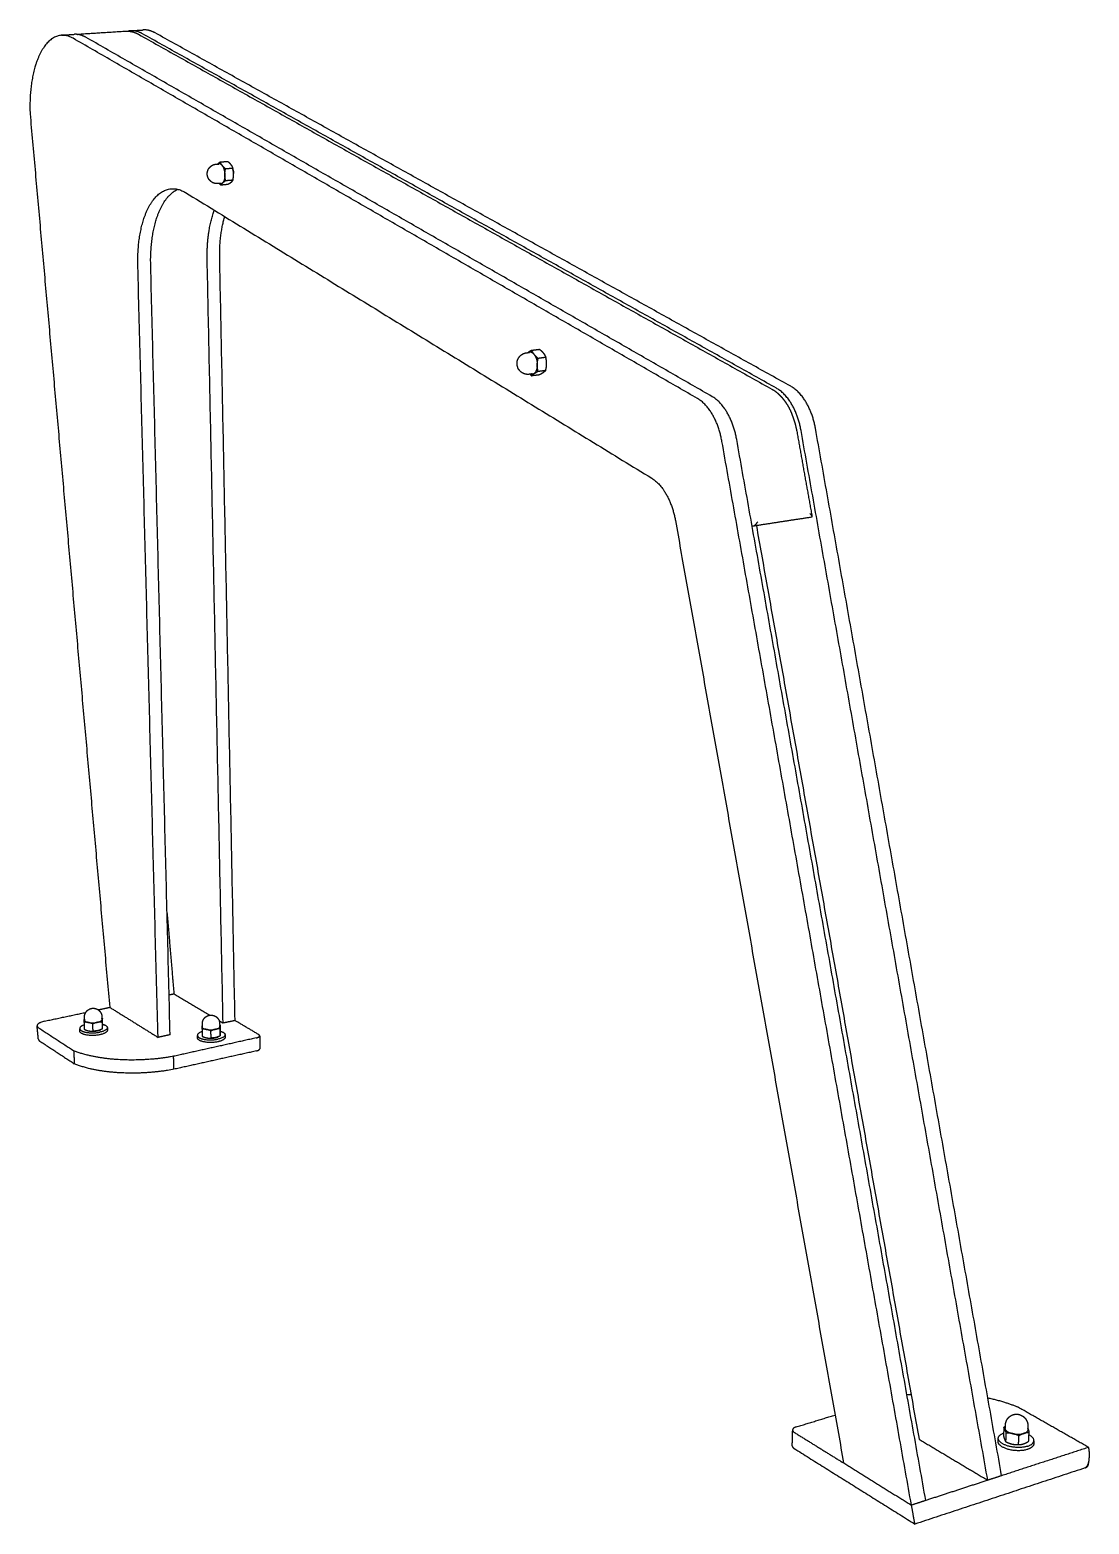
# Model space of a CAD drawing. Header units: millimetres. Extents: x -108 to 3869, y -1816 to 640.
# Drawn here: x 0 to 726, y -1816 to -792 of the extents above; entities that cross this region are included whole.
import ezdxf

# ---------------------------------------------------------------- set-up
doc = ezdxf.new("R2010")
doc.units = ezdxf.units.MM
doc.header["$MEASUREMENT"] = 0
doc.layers.add('Utwórz2D linie widoczne', color=7, linetype='Continuous', true_color=0x000000)

msp = doc.modelspace()

# ---------------------------------------------------------------- linework, layer by layer
at = {"layer": 'Utwórz2D linie widoczne'}
for points, weights, degree, knots in [([(29.6, -797.7), (17, -790.4), (8, -806.4), (-0.9, -822.1), (0.1, -849.4)], [2677.91092643, 2445.73385783, 2721.03701193, 2486.46037067, 2751.73244031], 2, [3284.96907, 3284.96907, 3284.96907, 3337.328948, 3337.328948, 3389.688826, 3389.688826, 3389.688826]), ([(32.3, -795.1), (32.7, -795), (33.1, -794.9), (33.6, -794.8), (34.1, -794.8)], [1, 0.99951338802, 1, 0.999264558922, 1], 2, [0, 0, 0, 0.848757, 0.848757, 1.887632, 1.887632, 1.887632]), ([(65.6, -792.8), (66.9, -792.7), (68.2, -792.8), (69.5, -793.1), (71.2, -793.4), (72.9, -794.1), (74.5, -795)], [2717.82662389, 2715.77558048, 2713.76697092, 2711.80179467, 2709.32229317, 2706.91834027, 2704.62084759], 3, [0.001974, 0.001974, 0.001974, 0.001974, 7.734082, 7.734082, 7.734082, 17.50453, 17.50453, 17.50453, 17.50453]), ([(121.5, -890.7), (121.5, -889.6), (121.9, -888.6), (122.2, -887.4), (123, -886.5), (123.6, -885.7), (124.4, -885.2), (124.7, -885), (125, -884.8), (126.2, -884.1), (127.5, -884)], [1, 0.986731347521, 1, 0.983452391523, 1, 0.989028758967, 1, 0.998618057305, 1, 0.97870325693, 1], 2, [0, 0, 0, 2.188421, 2.188421, 4.596779, 4.596779, 6.532867, 6.532867, 7.216486, 7.216486, 9.904235, 9.904235, 9.904235]), ([(126.7, -897.2), (126.3, -897.1), (126, -897), (124.5, -896.4), (123.5, -895.3), (122.8, -894.7), (122.4, -893.9), (122.2, -893.5), (122, -893), (121.6, -891.9), (121.5, -890.7)], [1, 0.998597285669, 1, 0.974274155235, 1, 0.991534430718, 1, 0.997274368681, 1, 0.985543107388, 1], 2, [0, 0, 0, 0.700793, 0.700793, 3.745131, 3.745131, 5.50949, 5.50949, 6.512658, 6.512658, 8.820346, 8.820346, 8.820346]), ([(130.6, -882.5), (130.2, -882.8), (129.8, -883.1), (129.1, -883.5), (128.9, -883.7), (128.7, -883.9)], [2519.23103006, 2519.65520193, 2520.09939675, 2520.91893247, 2521.2811249, 2521.66146622], 3, [0.000000238, 0.000000238, 0.000000238, 0.000000238, 0.001898836, 0.001898836, 0.003289407, 0.003289407, 0.003289407, 0.003289407]), ([(131.8, -884.9), (131.6, -884.7), (131.5, -884.5), (131.3, -884.1), (131.2, -883.9), (130.9, -883.3), (130.7, -882.9), (130.6, -882.5)], [2516.87538693, 2517.04965432, 2517.23184654, 2517.60577375, 2517.79823127, 2518.3900934, 2518.80393124, 2519.23103006], 3, [0.003797434, 0.003797434, 0.003797434, 0.003797434, 0.004743184, 0.004743184, 0.005688934, 0.005688934, 0.007580434, 0.007580434, 0.007580434, 0.007580434]), ([(134.1, -887.3), (133.6, -886.9), (133.2, -886.5), (132.4, -885.7), (132.1, -885.3), (131.8, -884.9)], [2515.12418665, 2515.36784399, 2515.63020566, 2516.20885429, 2516.52554435, 2516.87538693], 3, [0.000000238, 0.000000238, 0.000000238, 0.000000238, 0.001898836, 0.001898836, 0.003797434, 0.003797434, 0.003797434, 0.003797434]), ([(133.6, -891.3), (133.6, -890.6), (133.6, -889.9), (133.8, -888.6), (133.9, -887.9), (134.1, -887.3)], [2515.92544432, 2515.73877114, 2515.57880248, 2515.31625819, 2515.21143373, 2515.12418665], 3, [-0.020496331, -0.020496331, -0.020496331, -0.020496331, -0.018594718, -0.018594718, -0.016693105, -0.016693105, -0.016693105, -0.016693105]), ([(135.5, -882.1), (136, -882.5), (136.4, -882.8), (137.1, -883.6), (137.5, -884), (137.8, -884.4)], [2522.0103043, 2521.76664696, 2521.50428529, 2520.92563666, 2520.6089466, 2520.25910402], 3, [0.000000238, 0.000000238, 0.000000238, 0.000000238, 0.001898836, 0.001898836, 0.003797434, 0.003797434, 0.003797434, 0.003797434]), ([(137.8, -884.4), (137.9, -884.6), (138.1, -884.8), (138.3, -885.2), (138.4, -885.4), (138.7, -886), (138.9, -886.5), (139, -886.9)], [2520.25910402, 2520.08483663, 2519.90264441, 2519.5287172, 2519.33625968, 2518.74439755, 2518.33055971, 2517.90346089], 3, [0.003797434, 0.003797434, 0.003797434, 0.003797434, 0.004743184, 0.004743184, 0.005688934, 0.005688934, 0.007580434, 0.007580434, 0.007580434, 0.007580434]), ([(139.6, -890.8), (139.6, -890.1), (139.5, -889.4), (139.3, -888.1), (139.1, -887.5), (139, -886.9)], [2519.3091614, 2519.12248822, 2518.90412948, 2518.42978081, 2518.17310221, 2517.90346089], 3, [0.010589502, 0.010589502, 0.010589502, 0.010589502, 0.012489456, 0.012489456, 0.01438941, 0.01438941, 0.01438941, 0.01438941]), ([(139.1, -894.8), (139.3, -894.1), (139.4, -893.5), (139.6, -892.1), (139.6, -891.5), (139.6, -890.8)], [2520.11041907, 2520.02262897, 2519.91574368, 2519.65257542, 2519.49571296, 2519.3091614], 3, [0.006792069, 0.006792069, 0.006792069, 0.006792069, 0.008690786, 0.008690786, 0.010589502, 0.010589502, 0.010589502, 0.010589502]), ([(74, -954.2), (73.2, -926.2), (83, -910.8), (93, -895.1), (106.7, -903.5)], [2651.80789529, 2395.8980596, 2621.11264681, 2355.17154542, 2577.98638141], 2, [637.276614, 637.276614, 637.276614, 689.636491, 689.636491, 741.996369, 741.996369, 741.996369]), ([(82.8, -953.4), (82.1, -925.4), (92, -910), (96.1, -903.6), (101.4, -901.2)], [2657.01361388, 2400.61604289, 2626.3183654, 2510.12377607, 2487.07585197], 2, [637.276614, 637.276614, 637.276614, 689.636491, 689.636491, 712.471611, 712.471611, 712.471611]), ([(130.9, -898.4), (131, -898.1), (131.2, -897.9), (131.5, -897.4), (131.7, -897.2), (132, -896.9)], [2523.6449464, 2523.03626412, 2522.44006005, 2521.3143004, 2520.78312816, 2520.27160503], 3, [0.000000238, 0.000000238, 0.000000238, 0.000000238, 0.001898836, 0.001898836, 0.003696717, 0.003696717, 0.003696717, 0.003696717]), ([(132.1, -896.8), (132.2, -896.7), (132.3, -896.6), (132.6, -896.3), (132.8, -896.2), (133.4, -895.8), (133.8, -895.5), (134.2, -895.2)], [2520.10040926, 2519.86220198, 2519.62905017, 2519.15120736, 2518.90727674, 2518.19772509, 2517.75425775, 2517.33114482], 3, [0.003898183, 0.003898183, 0.003898183, 0.003898183, 0.004743184, 0.004743184, 0.005688934, 0.005688934, 0.007580434, 0.007580434, 0.007580434, 0.007580434]), ([(134.2, -895.2), (134, -894.6), (133.9, -894), (133.7, -892.6), (133.6, -892), (133.6, -891.3)], [2517.33114482, 2517.05982528, 2516.79913234, 2516.32565467, 2516.11199588, 2515.92544432], 3, [-0.024297078, -0.024297078, -0.024297078, -0.024297078, -0.022396704, -0.022396704, -0.020496331, -0.020496331, -0.020496331, -0.020496331]), ([(138, -896.3), (137.9, -896.5), (137.7, -896.6), (137.4, -896.9), (137.2, -897), (136.7, -897.4), (136.3, -897.7), (135.8, -897.9)], [2523.56954127, 2523.83745743, 2524.09943156, 2524.6041581, 2524.84808873, 2525.55764038, 2526.00110772, 2526.42422064], 3, [0.003797434, 0.003797434, 0.003797434, 0.003797434, 0.004743184, 0.004743184, 0.005688934, 0.005688934, 0.007580434, 0.007580434, 0.007580434, 0.007580434]), ([(139.1, -894.8), (139, -895), (138.9, -895.3), (138.5, -895.8), (138.3, -896.1), (138, -896.3)], [2520.11041907, 2520.71910135, 2521.31530542, 2522.47173837, 2523.03169835, 2523.56954127], 3, [0.000000238, 0.000000238, 0.000000238, 0.000000238, 0.001898836, 0.001898836, 0.003797434, 0.003797434, 0.003797434, 0.003797434]), ([(333.9, -1020.7), (333.9, -1019.5), (334.2, -1018.4), (334.6, -1017.2), (335.4, -1016.1), (336.3, -1015), (337.5, -1014.3), (337.9, -1014.1), (338.2, -1013.9), (339.3, -1013.4), (340.4, -1013.3)], [1, 0.988002951214, 1, 0.985449650594, 1, 0.981705428298, 1, 0.998557948236, 1, 0.988361333452, 1], 2, [0, 0, 0, 2.321251, 2.321251, 4.871761, 4.871761, 7.715681, 7.715681, 8.509448, 8.509448, 10.759459, 10.759459, 10.759459]), ([(344.1, -1011.6), (343.5, -1011.8), (343, -1012.1), (342.2, -1012.7), (341.8, -1012.9), (341.4, -1013.2)], [2246.19042615, 2246.61459803, 2247.05879285, 2247.96724014, 2248.42744443, 2248.91729357], 3, [0.000000238, 0.000000238, 0.000000238, 0.000000238, 0.001898836, 0.001898836, 0.00364625, 0.00364625, 0.00364625, 0.00364625]), ([(345.6, -1014.4), (345.4, -1014.2), (345.3, -1014), (345, -1013.5), (344.8, -1013.2), (344.4, -1012.5), (344.2, -1012), (344.1, -1011.6)], [2243.83478303, 2244.00905042, 2244.19124263, 2244.56516985, 2244.75762736, 2245.3494895, 2245.76332733, 2246.19042615], 3, [0.003797434, 0.003797434, 0.003797434, 0.003797434, 0.004743184, 0.004743184, 0.005688934, 0.005688934, 0.007580434, 0.007580434, 0.007580434, 0.007580434]), ([(349.3, -1010.9), (349.8, -1011.4), (350.3, -1011.8), (351.2, -1012.7), (351.7, -1013.2), (352, -1013.7)], [2248.96970039, 2248.72604305, 2248.46368138, 2247.88503276, 2247.5683427, 2247.21850011], 3, [0.000000238, 0.000000238, 0.000000238, 0.000000238, 0.001898836, 0.001898836, 0.003797434, 0.003797434, 0.003797434, 0.003797434]), ([(352, -1013.7), (352.2, -1013.9), (352.4, -1014.1), (352.7, -1014.6), (352.8, -1014.8), (353.2, -1015.6), (353.4, -1016), (353.6, -1016.5)], [2247.21850011, 2247.04423273, 2246.86204051, 2246.48811329, 2246.29565578, 2245.70379365, 2245.28995581, 2244.86285699], 3, [0.003797434, 0.003797434, 0.003797434, 0.003797434, 0.004743184, 0.004743184, 0.005688934, 0.005688934, 0.007580434, 0.007580434, 0.007580434, 0.007580434]), ([(339.2, -1027.8), (339, -1027.8), (338.8, -1027.7), (337.1, -1027.1), (335.9, -1025.8), (335.5, -1025.4), (335.1, -1024.9), (334.6, -1024.1), (334.3, -1023.1), (333.9, -1021.9), (333.9, -1020.7)], [1, 0.999659314292, 1, 0.970841311979, 1, 0.99679584426, 1, 0.99149442368, 1, 0.985975273848, 1], 2, [0, 0, 0, 0.383884, 0.383884, 3.955255, 3.955255, 5.143097, 5.143097, 7.086638, 7.086638, 9.593595, 9.593595, 9.593595]), ([(348.3, -1017.2), (347.8, -1016.7), (347.3, -1016.3), (346.4, -1015.4), (346, -1014.9), (345.6, -1014.4)], [2242.08358275, 2242.32724009, 2242.58960176, 2243.16825039, 2243.48494044, 2243.83478303], 3, [0.000000238, 0.000000238, 0.000000238, 0.000000238, 0.001898836, 0.001898836, 0.003797434, 0.003797434, 0.003797434, 0.003797434]), ([(347.7, -1021.6), (347.7, -1020.9), (347.8, -1020.1), (348, -1018.6), (348.2, -1017.9), (348.3, -1017.2)], [2242.88484042, 2242.69816724, 2242.53819858, 2242.27565429, 2242.17082983, 2242.08358275], 3, [-0.020496331, -0.020496331, -0.020496331, -0.020496331, -0.018594718, -0.018594718, -0.016693105, -0.016693105, -0.016693105, -0.016693105]), ([(348.3, -1026), (348.1, -1025.3), (348, -1024.5), (347.8, -1023.1), (347.7, -1022.4), (347.7, -1021.6)], [2244.29054092, 2244.01922137, 2243.75852844, 2243.28505077, 2243.07139198, 2242.88484042], 3, [-0.024297078, -0.024297078, -0.024297078, -0.024297078, -0.022396704, -0.022396704, -0.020496331, -0.020496331, -0.020496331, -0.020496331]), ([(353.5, -1025.3), (353.7, -1024.6), (353.9, -1023.8), (354.1, -1022.3), (354.1, -1021.6), (354.1, -1020.8)], [2247.06981516, 2246.98202506, 2246.87513978, 2246.61197152, 2246.45510906, 2246.2685575], 3, [0.006792069, 0.006792069, 0.006792069, 0.006792069, 0.008690786, 0.008690786, 0.010589502, 0.010589502, 0.010589502, 0.010589502]), ([(354.1, -1020.8), (354.1, -1020.1), (354.1, -1019.4), (353.9, -1017.9), (353.8, -1017.2), (353.6, -1016.5)], [2246.2685575, 2246.08188432, 2245.86352558, 2245.38917691, 2245.13249831, 2244.86285699], 3, [0.010589502, 0.010589502, 0.010589502, 0.010589502, 0.012489456, 0.012489456, 0.01438941, 0.01438941, 0.01438941, 0.01438941]), ([(344, -1029.1), (344.2, -1028.9), (344.4, -1028.6), (344.9, -1028.1), (345.2, -1027.9), (345.5, -1027.6)], [2250.6043425, 2249.99566021, 2249.39945615, 2248.27375739, 2247.74264241, 2247.2311718], 3, [0.000000238, 0.000000238, 0.000000238, 0.000000238, 0.001898836, 0.001898836, 0.003696517, 0.003696517, 0.003696517, 0.003696517]), ([(345.6, -1027.6), (345.8, -1027.4), (346, -1027.3), (346.4, -1027.1), (346.6, -1026.9), (347.3, -1026.5), (347.8, -1026.2), (348.3, -1026)], [2247.05996284, 2246.82170084, 2246.58849596, 2246.11060346, 2245.86667283, 2245.15712118, 2244.71365385, 2244.29054092], 3, [0.003897996, 0.003897996, 0.003897996, 0.003897996, 0.004743184, 0.004743184, 0.005688934, 0.005688934, 0.007580434, 0.007580434, 0.007580434, 0.007580434]), ([(352, -1026.8), (351.8, -1026.9), (351.6, -1027.1), (351.2, -1027.4), (350.9, -1027.5), (350.3, -1027.9), (349.8, -1028.2), (349.2, -1028.5)], [2250.52893737, 2250.79685352, 2251.05882765, 2251.5635542, 2251.80748483, 2252.51703648, 2252.96050381, 2253.38361674], 3, [0.003797434, 0.003797434, 0.003797434, 0.003797434, 0.004743184, 0.004743184, 0.005688934, 0.005688934, 0.007580434, 0.007580434, 0.007580434, 0.007580434]), ([(353.5, -1025.3), (353.4, -1025.5), (353.1, -1025.8), (352.6, -1026.3), (352.3, -1026.5), (352, -1026.8)], [2247.06981516, 2247.67849745, 2248.27470151, 2249.43113447, 2249.99109444, 2250.52893737], 3, [0.000000238, 0.000000238, 0.000000238, 0.000000238, 0.001898836, 0.001898836, 0.003797434, 0.003797434, 0.003797434, 0.003797434]), ([(508.6, -1038.3), (510.9, -1039.5), (513, -1041.3), (514.9, -1043.4), (515.8, -1044.4), (516.6, -1045.4), (517.4, -1046.5), (518.1, -1047.5), (518.8, -1048.5), (519.4, -1049.5), (520.7, -1051.8), (521.9, -1054.3), (522.8, -1057), (524, -1060.1), (524.9, -1063.5), (525.6, -1067)], [2153.21876852, 2151.22371241, 2149.38347823, 2147.79637957, 2147.09670671, 2146.44402167, 2145.84467359, 2144.37710313, 2144.37710313, 2145.84467359, 2144.90778369, 2144.17244009, 2143.66405698, 2143.05411564, 2142.76994239, 2142.8289874], 3, [0.000713, 0.000713, 0.000713, 0.000713, 8.662284, 8.662284, 8.662284, 12.465312, 12.465312, 12.465312, 16.085402, 16.085402, 16.085402, 23.189369, 23.189369, 23.189369, 31.721035, 31.721035, 31.721035, 31.721035]), ([(37.5, -1468.8), (37.4, -1467.7), (37.7, -1466.8), (38.1, -1465.8), (38.7, -1465), (39.3, -1464.1), (40.2, -1463.6), (41.1, -1463), (42.2, -1462.8)], [1, 0.985548404938, 1, 0.985260323595, 1, 0.984637925216, 1, 0.983949096689, 1], 2, [0, 0, 0, 2.001941, 2.001941, 4.037129, 4.037129, 6.124967, 6.124967, 8.26062, 8.26062, 8.26062]), ([(42.2, -1462.8), (42.3, -1462.8), (42.4, -1462.7), (43.5, -1462.5), (44.6, -1462.8), (45.6, -1463), (46.5, -1463.5)], [1, 0.999885203838, 1, 0.982120038544, 1, 0.983979315684, 1], 2, [0, 0, 0, 0.18006, 0.18006, 2.423893, 2.423893, 4.53271, 4.53271, 4.53271]), ([(46.5, -1463.5), (46.8, -1463.7), (47.1, -1464), (48.2, -1464.9), (48.8, -1466.1), (48.9, -1466.5), (49.1, -1466.9), (49.3, -1467.6), (49.3, -1468.3)], [1, 0.998020470603, 1, 0.972419361085, 1, 0.997439646524, 1, 0.992716884527, 1], 2, [0, 0, 0, 0.737258, 0.737258, 3.487024, 3.487024, 4.323145, 4.323145, 5.736663, 5.736663, 5.736663]), ([(37.2, -1474.1), (31.9, -1475.9), (35.2, -1478), (39.6, -1480.8), (48, -1479)], [2590.62637278, 2150.91662913, 2824.47508771, 1991.53740417, 2821.66492554], 2, [-28.585534, -28.585534, -28.585534, -15.707963, -15.707963, 0, 0, 0]), ([(37.2, -1472.4), (37.2, -1472), (37.2, -1471.7), (37.2, -1471.1), (37.3, -1470.9), (37.3, -1470.7)], [2824.03305333, 2824.56690378, 2825.1142136, 2826.21799858, 2826.77275791, 2827.34874769], 3, [0.000000238, 0.000000238, 0.000000238, 0.000000238, 0.001898836, 0.001898836, 0.003698139, 0.003698139, 0.003698139, 0.003698139]), ([(40.1, -1472.4), (39.9, -1472.4), (39.6, -1472.3), (39.1, -1472.3), (38.9, -1472.3), (38.1, -1472.3), (37.6, -1472.3), (37.2, -1472.4)], [2822.23397826, 2822.37217253, 2822.51502142, 2822.80523909, 2822.9531869, 2823.40451781, 2823.71535927, 2824.03305333], 3, [0.003797434, 0.003797434, 0.003797434, 0.003797434, 0.004743184, 0.004743184, 0.005688934, 0.005688934, 0.007580434, 0.007580434, 0.007580434, 0.007580434]), ([(37.3, -1470.6), (37.3, -1470.5), (37.3, -1470.4), (37.4, -1470.3), (37.4, -1470.2), (37.4, -1470), (37.4, -1470), (37.5, -1469.9)], [2827.54311503, 2827.81521692, 2828.09118634, 2828.67734277, 2828.9889126, 2829.9282035, 2830.56048817, 2831.19696578], 3, [0.003899719, 0.003899719, 0.003899719, 0.003899719, 0.004743184, 0.004743184, 0.005688934, 0.005688934, 0.007580434, 0.007580434, 0.007580434, 0.007580434]), ([(43.1, -1473.5), (42.7, -1473.2), (42.2, -1473), (41.1, -1472.7), (40.6, -1472.5), (40.1, -1472.4)], [2820.7763208, 2820.99058986, 2821.21598383, 2821.69884532, 2821.9565526, 2822.23397826], 3, [0.000000238, 0.000000238, 0.000000238, 0.000000238, 0.001898836, 0.001898836, 0.003797434, 0.003797434, 0.003797434, 0.003797434]), ([(46.3, -1472.3), (45.7, -1472.4), (45.2, -1472.6), (44.2, -1473), (43.6, -1473.2), (43.1, -1473.5)], [2822.55920196, 2822.22871736, 2821.91031428, 2821.31783829, 2821.04072449, 2820.7763208], 3, [-0.020496331, -0.020496331, -0.020496331, -0.020496331, -0.018594718, -0.018594718, -0.016693105, -0.016693105, -0.016693105, -0.016693105]), ([(49.4, -1472.1), (48.9, -1472.1), (48.4, -1472.1), (47.3, -1472.1), (46.8, -1472.2), (46.3, -1472.3)], [2824.68350074, 2824.3137854, 2823.94496784, 2823.23349571, 2822.88947126, 2822.55920196], 3, [-0.024297078, -0.024297078, -0.024297078, -0.024297078, -0.022396704, -0.022396704, -0.020496331, -0.020496331, -0.020496331, -0.020496331]), ([(49.8, -1473.6), (51.2, -1473.9), (52, -1474.5), (56.4, -1477.2), (48, -1479)], [2531.2646642, 2634.10911733, 2834.88652488, 1998.899402, 2821.66492554], 2, [11.883552, 11.883552, 11.883552, 15.707963, 15.707963, 31.415927, 31.415927, 31.415927]), ([(49.6, -1470.4), (49.6, -1470.5), (49.5, -1470.6), (49.5, -1470.9), (49.5, -1471), (49.5, -1471.5), (49.5, -1471.8), (49.4, -1472.1)], [2827.99861407, 2827.72724943, 2827.45839629, 2826.90100534, 2826.61256501, 2825.76248214, 2825.21601842, 2824.68350074], 3, [0.003897227, 0.003897227, 0.003897227, 0.003897227, 0.004743184, 0.004743184, 0.005688934, 0.005688934, 0.007580434, 0.007580434, 0.007580434, 0.007580434]), ([(49.7, -1469.7), (49.7, -1469.7), (49.7, -1469.8), (49.6, -1470), (49.6, -1470.2), (49.6, -1470.4)], [2831.84741319, 2831.20934263, 2830.57617086, 2829.35749961, 2828.77135818, 2828.19292133], 3, [0.000000238, 0.000000238, 0.000000238, 0.000000238, 0.001898836, 0.001898836, 0.003695701, 0.003695701, 0.003695701, 0.003695701]), ([(49.7, -1476.1), (49.8, -1476), (49.8, -1475.9), (49.8, -1475.7), (49.8, -1475.5), (49.8, -1475.1), (49.9, -1474.7), (49.9, -1474.4)], [2830.00603, 2830.31001926, 2830.61133672, 2831.19977281, 2831.48821314, 2832.33829602, 2832.88475973, 2833.41727742], 3, [0.003797434, 0.003797434, 0.003797434, 0.003797434, 0.004743184, 0.004743184, 0.005688934, 0.005688934, 0.007580434, 0.007580434, 0.007580434, 0.007580434]), ([(118, -1475.3), (118, -1475.2), (118, -1475.2), (118, -1475), (118, -1474.9), (118.1, -1474.8), (118.1, -1474.7), (118.1, -1474.6)], [2813.8241501, 2814.09630759, 2814.37233498, 2814.95854952, 2815.27011935, 2816.20941025, 2816.84169492, 2817.47817253], 3, [0.003899541, 0.003899541, 0.003899541, 0.003899541, 0.004743184, 0.004743184, 0.005688934, 0.005688934, 0.007580434, 0.007580434, 0.007580434, 0.007580434]), ([(118.2, -1473.4), (118.2, -1472.4), (118.5, -1471.5), (118.8, -1470.5), (119.4, -1469.7), (120, -1468.9), (120.9, -1468.3), (121.8, -1467.7), (122.9, -1467.5)], [1, 0.986140865063, 1, 0.985808365235, 1, 0.984892342722, 1, 0.983741150138, 1], 2, [0, 0, 0, 1.973946, 1.973946, 3.978824, 3.978824, 6.051225, 6.051225, 8.198976, 8.198976, 8.198976]), ([(122.9, -1467.5), (123, -1467.4), (123.2, -1467.4), (124.3, -1467.2), (125.3, -1467.5), (126.3, -1467.7), (127.2, -1468.2)], [1, 0.999711517011, 1, 0.983050166657, 1, 0.986012938007, 1], 2, [0, 0, 0, 0.285192, 0.285192, 2.468944, 2.468944, 4.443958, 4.443958, 4.443958]), ([(127.2, -1468.2), (127.6, -1468.4), (127.9, -1468.7), (129, -1469.6), (129.6, -1470.9), (129.7, -1471.1), (129.7, -1471.3), (130, -1472.2), (130, -1473.1)], [1, 0.996847453895, 1, 0.972189811263, 1, 0.999348234987, 1, 0.988202787391, 1], 2, [0, 0, 0, 0.93483, 0.93483, 3.715357, 3.715357, 4.140561, 4.140561, 5.95453, 5.95453, 5.95453]), ([(130.4, -1474.4), (130.4, -1474.5), (130.3, -1474.5), (130.3, -1474.8), (130.3, -1474.9), (130.3, -1475.1)], [2818.12861994, 2817.49054938, 2816.85737761, 2815.63877534, 2815.05270141, 2814.4743301], 3, [0.000000238, 0.000000238, 0.000000238, 0.000000238, 0.001898836, 0.001898836, 0.003695492, 0.003695492, 0.003695492, 0.003695492]), ([(5.8, -1483.9), (5.8, -1483.9), (5.8, -1484.1), (6, -1484.4), (6.2, -1484.7), (6.5, -1485), (6.7, -1485.1), (6.8, -1485.2)], [2841.77874544, 2841.51219004, 2840.95673479, 2840.13432461, 2839.32552082, 2838.56793247, 2838.09234759, 2837.86459707], 3, [11.357387, 11.357387, 11.357387, 11.357387, 12.20216, 13.128291, 14.032489, 14.911922, 15.764295, 15.764295, 15.764295, 15.764295]), ([(48, -1480.8), (39.6, -1482.6), (35.3, -1479.8), (34.3, -1479.2), (34.2, -1478.4)], [2822.25301226, 1991.95324428, 2825.06317443, 2574.05771665, 2477.62175088], 2, [0, 0, 0, 15.707963, 15.707963, 20.505859, 20.505859, 20.505859]), ([(37.3, -1477.1), (37.8, -1477.3), (38.3, -1477.6), (39.3, -1477.9), (39.8, -1478.1), (40.3, -1478.2)], [2825.60291755, 2825.38864849, 2825.16325452, 2824.68039303, 2824.42268576, 2824.1452601], 3, [0.000000238, 0.000000238, 0.000000238, 0.000000238, 0.001898836, 0.001898836, 0.003797434, 0.003797434, 0.003797434, 0.003797434]), ([(40.3, -1478.2), (40.6, -1478.2), (40.8, -1478.2), (41.3, -1478.3), (41.6, -1478.3), (42.3, -1478.3), (42.8, -1478.3), (43.3, -1478.2)], [2824.1452601, 2824.00706582, 2823.86421694, 2823.57399926, 2823.42605145, 2822.97472054, 2822.66387909, 2822.34618503], 3, [0.003797434, 0.003797434, 0.003797434, 0.003797434, 0.004743184, 0.004743184, 0.005688934, 0.005688934, 0.007580434, 0.007580434, 0.007580434, 0.007580434]), ([(46.5, -1478), (45.9, -1478.2), (45.4, -1478.2), (44.3, -1478.3), (43.8, -1478.3), (43.3, -1478.2)], [2824.4704838, 2824.1399992, 2823.78861468, 2823.07650165, 2822.71361352, 2822.34618503], 3, [0.010589502, 0.010589502, 0.010589502, 0.010589502, 0.012489456, 0.012489456, 0.01438941, 0.01438941, 0.01438941, 0.01438941]), ([(49.6, -1476.9), (49.1, -1477.1), (48.6, -1477.4), (47.5, -1477.8), (47, -1477.9), (46.5, -1478)], [2826.25336496, 2825.98731565, 2825.70537585, 2825.11269632, 2824.8007531, 2824.4704838], 3, [0.006792069, 0.006792069, 0.006792069, 0.006792069, 0.008690786, 0.008690786, 0.010589502, 0.010589502, 0.010589502, 0.010589502]), ([(49.6, -1476.9), (49.6, -1476.8), (49.6, -1476.7), (49.7, -1476.5), (49.7, -1476.3), (49.7, -1476.1)], [2826.25336496, 2826.89143553, 2827.5246073, 2828.77682739, 2829.39577014, 2830.00603], 3, [0.000000238, 0.000000238, 0.000000238, 0.000000238, 0.001898836, 0.001898836, 0.003797434, 0.003797434, 0.003797434, 0.003797434]), ([(118, -1478.7), (112.3, -1480.6), (116, -1482.8), (120.6, -1485.6), (128.9, -1483.8)], [2612.2714954, 2115.49790912, 2810.75629446, 1981.83675244, 2807.94613229], 2, [-29.065736, -29.065736, -29.065736, -15.707963, -15.707963, 0, 0, 0]), ([(129, -1485.6), (120.7, -1487.4), (116.1, -1484.6), (114.9, -1483.9), (114.9, -1483)], [2808.53421901, 1982.25259255, 2811.34438118, 2545.39600864, 2453.82812326], 2, [0, 0, 0, 15.707963, 15.707963, 20.816467, 20.816467, 20.816467]), ([(118, -1477.1), (118, -1476.8), (118, -1476.4), (118, -1475.8), (118, -1475.6), (118, -1475.4)], [2810.31426008, 2810.84811053, 2811.39542035, 2812.49915705, 2813.05386492, 2813.62979909], 3, [0.000000238, 0.000000238, 0.000000238, 0.000000238, 0.001898836, 0.001898836, 0.003697977, 0.003697977, 0.003697977, 0.003697977]), ([(121, -1477.2), (120.7, -1477.1), (120.5, -1477.1), (120, -1477), (119.7, -1477), (119, -1477), (118.5, -1477.1), (118, -1477.1)], [2808.51518501, 2808.65337928, 2808.79622817, 2809.08644584, 2809.23439365, 2809.68572456, 2809.99656602, 2810.31426008], 3, [0.003797434, 0.003797434, 0.003797434, 0.003797434, 0.004743184, 0.004743184, 0.005688934, 0.005688934, 0.007580434, 0.007580434, 0.007580434, 0.007580434]), ([(118.1, -1481.9), (118.6, -1482.1), (119.1, -1482.3), (120.1, -1482.7), (120.6, -1482.8), (121.1, -1482.9)], [2811.8841243, 2811.66985524, 2811.44446127, 2810.96159978, 2810.70389251, 2810.42646685], 3, [0.000000238, 0.000000238, 0.000000238, 0.000000238, 0.001898836, 0.001898836, 0.003797434, 0.003797434, 0.003797434, 0.003797434]), ([(124.1, -1478.3), (123.6, -1478), (123.1, -1477.8), (122, -1477.4), (121.5, -1477.3), (121, -1477.2)], [2807.05752755, 2807.27179661, 2807.49719058, 2807.98005207, 2808.23775935, 2808.51518501], 3, [0.000000238, 0.000000238, 0.000000238, 0.000000238, 0.001898836, 0.001898836, 0.003797434, 0.003797434, 0.003797434, 0.003797434]), ([(121.1, -1482.9), (121.4, -1483), (121.6, -1483), (122.2, -1483.1), (122.4, -1483.1), (123.2, -1483.1), (123.7, -1483.1), (124.2, -1483)], [2810.42646685, 2810.28827257, 2810.14542369, 2809.85520601, 2809.7072582, 2809.25592729, 2808.94508584, 2808.62739178], 3, [0.003797434, 0.003797434, 0.003797434, 0.003797434, 0.004743184, 0.004743184, 0.005688934, 0.005688934, 0.007580434, 0.007580434, 0.007580434, 0.007580434]), ([(127.2, -1477.1), (126.6, -1477.2), (126.1, -1477.3), (125.1, -1477.8), (124.6, -1478), (124.1, -1478.3)], [2808.84040871, 2808.50992411, 2808.19152103, 2807.59904504, 2807.32193124, 2807.05752755], 3, [-0.020496331, -0.020496331, -0.020496331, -0.020496331, -0.018594718, -0.018594718, -0.016693105, -0.016693105, -0.016693105, -0.016693105]), ([(127.3, -1482.8), (126.8, -1482.9), (126.2, -1483), (125.2, -1483.1), (124.7, -1483), (124.2, -1483)], [2810.75169055, 2810.42120595, 2810.06982143, 2809.3577084, 2808.99482027, 2808.62739178], 3, [0.010589502, 0.010589502, 0.010589502, 0.010589502, 0.012489456, 0.012489456, 0.01438941, 0.01438941, 0.01438941, 0.01438941]), ([(130.3, -1476.9), (129.8, -1476.9), (129.3, -1476.8), (128.2, -1476.9), (127.7, -1476.9), (127.2, -1477.1)], [2810.96470749, 2810.59499215, 2810.22617459, 2809.51470246, 2809.17067801, 2808.84040871], 3, [-0.024297078, -0.024297078, -0.024297078, -0.024297078, -0.022396704, -0.022396704, -0.020496331, -0.020496331, -0.020496331, -0.020496331]), ([(130.4, -1481.6), (129.9, -1481.9), (129.4, -1482.1), (128.3, -1482.5), (127.8, -1482.7), (127.3, -1482.8)], [2812.53457171, 2812.2685224, 2811.9865826, 2811.39390307, 2811.08195985, 2810.75169055], 3, [0.006792069, 0.006792069, 0.006792069, 0.006792069, 0.008690786, 0.008690786, 0.010589502, 0.010589502, 0.010589502, 0.010589502]), ([(130.5, -1478.4), (131.7, -1478.7), (132.5, -1479.2), (137.2, -1482), (128.9, -1483.8)], [2528.23168598, 2630.16987616, 2821.16773163, 1989.19875026, 2807.94613229], 2, [12.05202, 12.05202, 12.05202, 15.707963, 15.707963, 31.415927, 31.415927, 31.415927]), ([(130.3, -1475.2), (130.3, -1475.3), (130.3, -1475.4), (130.3, -1475.6), (130.3, -1475.8), (130.3, -1476.2), (130.3, -1476.5), (130.3, -1476.9)], [2814.28000123, 2814.00857534, 2813.73966136, 2813.18221209, 2812.89377176, 2812.04368889, 2811.49722517, 2810.96470749], 3, [0.003897039, 0.003897039, 0.003897039, 0.003897039, 0.004743184, 0.004743184, 0.005688934, 0.005688934, 0.007580434, 0.007580434, 0.007580434, 0.007580434]), ([(130.4, -1480.9), (130.4, -1480.8), (130.4, -1480.7), (130.4, -1480.4), (130.5, -1480.3), (130.5, -1479.8), (130.5, -1479.5), (130.5, -1479.1)], [2816.28723675, 2816.59122601, 2816.89254347, 2817.48097956, 2817.76941989, 2818.61950277, 2819.16596648, 2819.69848417], 3, [0.003797434, 0.003797434, 0.003797434, 0.003797434, 0.004743184, 0.004743184, 0.005688934, 0.005688934, 0.007580434, 0.007580434, 0.007580434, 0.007580434]), ([(130.4, -1481.6), (130.4, -1481.6), (130.4, -1481.5), (130.4, -1481.3), (130.4, -1481.1), (130.4, -1480.9)], [2812.53457171, 2813.17264228, 2813.80581405, 2815.05803414, 2815.67697689, 2816.28723675], 3, [0.000000238, 0.000000238, 0.000000238, 0.000000238, 0.001898836, 0.001898836, 0.003797434, 0.003797434, 0.003797434, 0.003797434]), ([(98.5, -1495.6), (81.4, -1498.8), (63.1, -1498), (42.8, -1497.1), (30.1, -1491.8)], [2780.41988891, 2635.15129285, 2773.62047016, 2612.62601813, 2791.08277423], 2, [3299.701145, 3299.701145, 3299.701145, 3337.328948, 3337.328948, 3378.557694, 3378.557694, 3378.557694]), ([(98.7, -1504.5), (81.7, -1507.8), (63.3, -1507), (43.1, -1506.1), (30.4, -1500.7)], [2783.36032251, 2637.94722308, 2776.56090357, 2615.39334586, 2794.02320783], 2, [3299.701145, 3299.701145, 3299.701145, 3337.328953, 3337.328953, 3378.557694, 3378.557694, 3378.557694]), ([(668.7, -1748.1), (668.7, -1747.5), (668.8, -1746.9), (669.2, -1745.4), (670, -1744.1), (670.5, -1743.5), (671, -1743), (671.3, -1742.7), (671.6, -1742.5), (672.6, -1741.7), (673.9, -1741.3)], [1, 0.996584712861, 1, 0.979808221627, 1, 0.995117497417, 1, 0.998607740238, 1, 0.984802384959, 1], 2, [0, 0, 0, 1.262062, 1.262062, 4.283416, 4.283416, 5.750477, 5.750477, 6.532352, 6.532352, 9.127462, 9.127462, 9.127462]), ([(673.9, -1741.3), (675, -1740.9), (676.2, -1741), (676.8, -1741), (677.3, -1741), (678.7, -1741.3), (680, -1742)], [1, 0.988023460821, 1, 0.99714169716, 1, 0.983401651124, 1], 2, [0, 0, 0, 2.337133, 2.337133, 3.494765, 3.494765, 6.333801, 6.333801, 6.333801]), ([(668.4, -1751.2), (668.3, -1751.1), (668.3, -1750.9), (668.1, -1750.7), (668, -1750.5), (667.8, -1750.2), (667.7, -1750), (667.5, -1749.9)], [2193.88084101, 2194.15337627, 2194.42979753, 2195.01640696, 2195.32797679, 2196.26726769, 2196.89955236, 2197.53602997], 3, [0.003898336, 0.003898336, 0.003898336, 0.003898336, 0.004743184, 0.004743184, 0.005688934, 0.005688934, 0.007580434, 0.007580434, 0.007580434, 0.007580434]), ([(669.2, -1754), (669.1, -1753.4), (668.9, -1752.9), (668.7, -1752.1), (668.6, -1751.7), (668.4, -1751.3)], [2190.37211752, 2190.90596797, 2191.45327779, 2192.55668192, 2193.11103532, 2193.68658656], 3, [0.000000238, 0.000000238, 0.000000238, 0.000000238, 0.001898836, 0.001898836, 0.003696863, 0.003696863, 0.003696863, 0.003696863]), ([(680, -1742), (680.8, -1742.4), (681.4, -1743), (682.3, -1743.8), (682.8, -1744.8), (683.3, -1745.5), (683.6, -1746.4), (684, -1747.7), (684, -1749.1)], [1, 0.993772132036, 1, 0.989848235327, 1, 0.993328948935, 1, 0.984070983528, 1], 2, [0, 0, 0, 1.761385, 1.761385, 4.019087, 4.019087, 5.839763, 5.839763, 8.614374, 8.614374, 8.614374]), ([(684, -1751), (684.1, -1751.1), (684.2, -1751.3), (684.3, -1751.7), (684.4, -1751.9), (684.6, -1752.6), (684.7, -1753.1), (684.8, -1753.6)], [2194.33809209, 2194.06658695, 2193.79759426, 2193.24006954, 2192.95162921, 2192.10154633, 2191.55508261, 2191.02256493], 3, [0.003896797, 0.003896797, 0.003896797, 0.003896797, 0.004743184, 0.004743184, 0.005688934, 0.005688934, 0.007580434, 0.007580434, 0.007580434, 0.007580434]), ([(683.7, -1765.1), (674.4, -1768.1), (666.5, -1763.4), (663.5, -1761.7), (663.6, -1759.6)], [2188.59207645, 1543.8872996, 2191.40223862, 1897.80531928, 1878.01471458], 2, [0, 0, 0, 15.707963, 15.707963, 22.957199, 22.957199, 22.957199]), ([(683.8, -1762.9), (674.5, -1765.9), (666.6, -1761.2), (659.2, -1756.9), (667.4, -1753.9)], [2188.00398973, 1543.47145949, 2190.8141519, 1585.20596601, 2144.91122304], 2, [0, 0, 0, 15.707963, 15.707963, 30.665154, 30.665154, 30.665154]), ([(667.3, -1755.7), (667.4, -1756.3), (667.5, -1756.8), (667.8, -1757.7), (667.9, -1758.1), (668.1, -1758.4)], [2199.1058942, 2198.57204375, 2198.02473392, 2196.8913104, 2196.30490664, 2195.69464678], 3, [0.000000238, 0.000000238, 0.000000238, 0.000000238, 0.001898836, 0.001898836, 0.003797434, 0.003797434, 0.003797434, 0.003797434]), ([(668.1, -1758.4), (668.2, -1758.6), (668.2, -1758.8), (668.4, -1759), (668.4, -1759.2), (668.7, -1759.5), (668.8, -1759.7), (668.9, -1759.8)], [2195.69464678, 2195.39065752, 2195.08127021, 2194.46160475, 2194.15003492, 2193.21074402, 2192.57845936, 2191.94198174], 3, [0.003797434, 0.003797434, 0.003797434, 0.003797434, 0.004743184, 0.004743184, 0.005688934, 0.005688934, 0.007580434, 0.007580434, 0.007580434, 0.007580434]), ([(668.9, -1759.8), (669.6, -1760.2), (670.3, -1760.5), (671.8, -1761), (672.5, -1761.3), (673.2, -1761.4)], [2191.94198174, 2191.72771269, 2191.50231872, 2191.01945722, 2190.76174995, 2190.48432429], 3, [0.000000238, 0.000000238, 0.000000238, 0.000000238, 0.001898836, 0.001898836, 0.003797434, 0.003797434, 0.003797434, 0.003797434]), ([(673.6, -1754.3), (673.2, -1754.2), (672.8, -1754.1), (672.1, -1754), (671.7, -1754), (670.6, -1753.9), (669.9, -1753.9), (669.2, -1754)], [2188.57304245, 2188.71123673, 2188.85408561, 2189.14430328, 2189.29225109, 2189.743582, 2190.05442346, 2190.37211752], 3, [0.003797434, 0.003797434, 0.003797434, 0.003797434, 0.004743184, 0.004743184, 0.005688934, 0.005688934, 0.007580434, 0.007580434, 0.007580434, 0.007580434]), ([(673.2, -1761.4), (673.6, -1761.5), (674, -1761.6), (674.7, -1761.7), (675.1, -1761.7), (676.2, -1761.8), (676.9, -1761.8), (677.6, -1761.7)], [2190.48432429, 2190.34613001, 2190.20328113, 2189.91306345, 2189.76511565, 2189.31378473, 2189.00294328, 2188.68524922], 3, [0.003797434, 0.003797434, 0.003797434, 0.003797434, 0.004743184, 0.004743184, 0.005688934, 0.005688934, 0.007580434, 0.007580434, 0.007580434, 0.007580434]), ([(677.9, -1755.8), (677.2, -1755.5), (676.5, -1755.2), (675, -1754.6), (674.3, -1754.4), (673.6, -1754.3)], [2187.115385, 2187.32965405, 2187.55504802, 2188.03790951, 2188.29561679, 2188.57304245], 3, [0.000000238, 0.000000238, 0.000000238, 0.000000238, 0.001898836, 0.001898836, 0.003797434, 0.003797434, 0.003797434, 0.003797434]), ([(677.6, -1761.7), (678.2, -1761.7), (678.7, -1761.7), (679.9, -1761.6), (680.5, -1761.4), (681.1, -1761.2)], [2188.68524922, 2189.05496456, 2189.42378212, 2190.13525425, 2190.4792787, 2190.809548], 3, [0.006792069, 0.006792069, 0.006792069, 0.006792069, 0.008690786, 0.008690786, 0.010589502, 0.010589502, 0.010589502, 0.010589502]), ([(681.4, -1754.1), (680.8, -1754.3), (680.2, -1754.5), (679, -1755.1), (678.4, -1755.5), (677.9, -1755.8)], [2188.89826615, 2188.56799686, 2188.25605364, 2187.66337411, 2187.38143431, 2187.115385], 3, [0.020496331, 0.020496331, 0.020496331, 0.020496331, 0.022396704, 0.022396704, 0.024297078, 0.024297078, 0.024297078, 0.024297078]), ([(681.1, -1761.2), (681.6, -1761), (682.2, -1760.8), (683.4, -1760.2), (684, -1759.8), (684.6, -1759.5)], [2190.809548, 2191.1400326, 2191.45843568, 2192.05091167, 2192.32802547, 2192.59242915], 3, [0.010589502, 0.010589502, 0.010589502, 0.010589502, 0.012489456, 0.012489456, 0.01438941, 0.01438941, 0.01438941, 0.01438941]), ([(684.8, -1753.6), (684.3, -1753.6), (683.7, -1753.6), (682.6, -1753.8), (682, -1753.9), (681.4, -1754.1)], [2191.02256493, 2190.65513644, 2190.29224831, 2189.58013528, 2189.22875075, 2188.89826615], 3, [0.016693105, 0.016693105, 0.016693105, 0.016693105, 0.018594718, 0.018594718, 0.020496331, 0.020496331, 0.020496331, 0.020496331]), ([(683.8, -1762.9), (693.1, -1759.9), (685.2, -1755.3), (685, -1755.2), (684.8, -1755)], [2188.00398973, 1550.83345732, 2201.22558907, 2200.88017361, 2201.22558907], 2, [-31.415927, -31.415927, -31.415927, -15.707963, -15.707963, -15.273058, -15.273058, -15.273058]), ([(725.5, -1763.7), (725.7, -1765), (725.9, -1766.4), (726, -1769.3), (725.9, -1771.1), (725.7, -1772.7), (725.7, -1773.1), (725.5, -1773.7), (725.3, -1774.7), (725, -1775.5), (724.7, -1776.2), (724.4, -1776.7), (724, -1777.2), (723.6, -1777.6), (723.3, -1777.7), (723.2, -1777.8)], [2191.05097856, 2191.05323361, 2191.01820587, 2190.84837072, 2190.68521358, 2190.42552579, 2190.42552579, 2190.42552579, 2190.42552579, 2190.42552579, 2190.42552579, 2190.42552579, 2190.42552579, 2190.42552579, 2190.42552579, 2190.42552579], 3, [0.780683, 0.780683, 0.780683, 0.780683, 4.133843, 4.133843, 8.217629, 8.217629, 8.217629, 9.292369, 10.219811, 11.125768, 11.802549, 12.469346, 13.075495, 13.620349, 14.104465, 14.104465, 14.104465, 14.104465])]:
    msp.add_rational_spline(points, weights, degree=degree, knots=knots, dxfattribs=at)
for points in [[(21.7, -795.6), (26.1, -795.3), (30.5, -795)], [(457.6, -1044.7), (243.6, -921.2), (29.6, -797.7)], [(34.1, -794.8), (49.9, -793.8), (65.6, -792.8)], [(467.7, -1043.4), (253.1, -920.2), (38.5, -797.1)], [(69, -792.5), (73.4, -792.3), (77.7, -792)], [(74.5, -795), (291.5, -916.6), (508.6, -1038.3)], [(511.7, -1037.6), (294.4, -916.1), (77.1, -794.6)], [(521.5, -1036.3), (303.6, -915.1), (85.8, -794)], [(0.1, -849.4), (27.4, -1155.7), (54.7, -1462)], [(127.5, -884), (128.5, -883.9), (129.5, -883.9)], [(130.6, -882.5), (133.1, -882.3), (135.5, -882.1)], [(139, -886.9), (136.5, -887.1), (134.1, -887.3)], [(130.8, -897.2), (129.8, -897.2), (128.8, -897.3)], [(135.8, -897.9), (133.4, -898.2), (130.9, -898.4)], [(134.2, -895.2), (136.7, -895), (139.1, -894.8)], [(106.7, -903.5), (266.5, -1001.4), (426.2, -1099.3)], [(132.4, -1472.8), (127, -1211.2), (121.5, -949.5)], [(140.6, -1471.1), (135.4, -1209.8), (130.1, -948.6)], [(87.8, -1482.6), (80.9, -1218.4), (74, -954.2)], [(96.1, -1480.8), (89.5, -1217.1), (82.8, -953.4)], [(340.4, -1013.3), (341.4, -1013.2), (342.5, -1013)], [(344.1, -1011.6), (346.7, -1011.2), (349.3, -1010.9)], [(353.6, -1016.5), (351, -1016.8), (348.3, -1017.2)], [(344.2, -1027.8), (343.2, -1027.9), (342.1, -1028.1)], [(349.2, -1028.5), (346.6, -1028.8), (344, -1029.1)], [(348.3, -1026), (350.9, -1025.6), (353.5, -1025.3)], [(666, -1783.1), (602.2, -1424.1), (538.4, -1065.1)], [(604.2, -1803.3), (539.3, -1438.7), (474.3, -1074.1)], [(614, -1800.1), (549.2, -1436.4), (484.4, -1072.7)], [(525.6, -1067), (530.8, -1096.2), (536, -1125.4)], [(656.5, -1786.2), (592.5, -1426.4), (528.5, -1066.5)], [(535.5, -1126.1), (515.6, -1129.1), (495.7, -1132.2)], [(442.4, -1128.3), (500.1, -1451.4), (557.7, -1774.4)], [(497.9, -1131.9), (553.6, -1445), (609.4, -1758.1)], [(94, -1397.6), (96.4, -1425.2), (98.7, -1452.7)], [(95.4, -1453.4), (97.1, -1453.1), (98.7, -1452.7)], [(98.7, -1452.7), (111, -1460), (123.3, -1467.4)], [(46.8, -1463.7), (50.8, -1462.9), (54.7, -1462)], [(54.7, -1462), (71.3, -1472.3), (87.8, -1482.6)], [(5.8, -1483.9), (5.4, -1479.3), (4.9, -1474.8)], [(10.1, -1471.5), (24.2, -1468.5), (38.3, -1465.5)], [(37.2, -1472.4), (37.2, -1474.7), (37.3, -1477.1)], [(37.5, -1470.6), (37.5, -1469.7), (37.5, -1468.8)], [(43.3, -1478.2), (43.2, -1475.9), (43.1, -1473.5)], [(49.3, -1468.3), (49.3, -1469.3), (49.3, -1470.2)], [(49.4, -1472.1), (49.5, -1474.5), (49.6, -1476.9)], [(49.9, -1474.4), (49.8, -1472), (49.7, -1469.7)], [(118.2, -1475.3), (118.2, -1474.4), (118.2, -1473.4)], [(129.7, -1471.2), (131.1, -1472), (132.4, -1472.8)], [(130, -1473.1), (130.1, -1474.1), (130.1, -1475)], [(130.5, -1479.1), (130.4, -1476.8), (130.4, -1474.4)], [(140.6, -1471.1), (136.5, -1472), (132.4, -1472.8)], [(156.8, -1480.7), (148.7, -1475.9), (140.6, -1471.1)], [(6, -1476.1), (18, -1483.9), (30.1, -1491.8)], [(6.8, -1485.2), (18.6, -1492.9), (30.4, -1500.7)], [(34.2, -1478.4), (34.2, -1477.5), (34.2, -1476.7)], [(39, -1477.8), (38.9, -1477.8), (38.8, -1477.8)], [(48.6, -1477.3), (48.5, -1477.4), (48.3, -1477.5)], [(53.1, -1476), (53.1, -1476.8), (53.1, -1477.7)], [(96.1, -1480.8), (92, -1481.7), (87.8, -1482.6)], [(155.1, -1483), (126.8, -1489.3), (98.5, -1495.6)], [(114.9, -1483), (114.8, -1482.2), (114.8, -1481.3)], [(118, -1477.1), (118, -1479.5), (118.1, -1481.9)], [(119.7, -1482.5), (119.6, -1482.5), (119.6, -1482.5)], [(124.2, -1483), (124.1, -1480.6), (124.1, -1478.3)], [(129.2, -1482.2), (129.1, -1482.2), (129, -1482.3)], [(130.3, -1476.9), (130.3, -1479.3), (130.4, -1481.6)], [(133.7, -1480.8), (133.8, -1481.7), (133.8, -1482.5)], [(157.5, -1481.6), (157.6, -1486), (157.6, -1490.4)], [(30.1, -1491.8), (30.2, -1496.2), (30.4, -1500.7)], [(155.3, -1491.9), (127, -1498.2), (98.7, -1504.5)], [(98.7, -1504.5), (98.6, -1500.1), (98.5, -1495.6)], [(725.2, -1763.5), (701, -1749.7), (676.8, -1735.9)], [(525.1, -1749.7), (538.5, -1745.6), (551.8, -1741.5)], [(667.5, -1749.9), (667.4, -1752.8), (667.3, -1755.7)], [(668.6, -1750.5), (668.6, -1749.3), (668.7, -1748.1)], [(684, -1749.1), (683.9, -1750.3), (683.9, -1751.5)], [(522.5, -1762.7), (522.6, -1757.2), (522.8, -1751.8)], [(524, -1753.5), (540.9, -1764), (557.7, -1774.4)], [(609.4, -1758.1), (632.9, -1772.2), (656.5, -1786.2)], [(663.6, -1759.6), (663.6, -1758.6), (663.7, -1757.5)], [(668.9, -1759.8), (669.1, -1756.9), (669.2, -1754)], [(671.7, -1761), (671.7, -1761), (671.6, -1761)], [(677.6, -1761.7), (677.7, -1758.8), (677.9, -1755.8)], [(684.6, -1759.5), (684.7, -1756.5), (684.8, -1753.6)], [(688.1, -1759.2), (688.1, -1760.2), (688, -1761.3)], [(523.7, -1764.4), (565.1, -1790.3), (606.6, -1816.3)], [(725.5, -1763.7), (695.7, -1773.4), (666, -1783.1)], [(557.7, -1774.4), (581, -1788.9), (604.2, -1803.3)], [(723.2, -1777.8), (664.9, -1797), (606.6, -1816.3)], [(725.7, -1772.9), (725.4, -1774.5), (725.2, -1776)], [(656.5, -1786.2), (635.2, -1793.2), (614, -1800.1)], [(666, -1783.1), (661.2, -1784.7), (656.5, -1786.2)], [(614, -1800.1), (609.1, -1801.7), (604.2, -1803.3)], [(606.6, -1816.3), (605.4, -1809.8), (604.2, -1803.3)]]:
    msp.add_open_spline(points, degree=2, dxfattribs=at)
for points, weights, degree in [([(38.5, -797.1), (34.4, -794.8), (30.5, -795)], [2683.11664502, 2604.89053641, 2584.1415725], 2), ([(77.1, -794.6), (72.2, -791.8), (67.4, -792.8)], [2706.09927439, 2610.73116239, 2599.94141966], 2), ([(85.8, -794), (81.7, -791.7), (77.7, -792)], [2711.30499297, 2632.19092238, 2611.15109412], 2), ([(128.7, -883.9), (130.2, -882.8), (131.8, -884.9)], [2467.29113036, 2211.02042631, 2516.87538693], 2), ([(131.8, -884.9), (133.5, -887.3), (133.6, -891.3)], [2516.87538693, 2177.89970789, 2515.92544432], 2), ([(139.2, -887.8), (139.5, -889), (139.6, -890.3)], [1, 0.996176515454, 1], 2), ([(128.8, -897.3), (127.7, -897.4), (126.7, -897.2)], [1, 0.986443456455, 1], 2), ([(129.7, -897.2), (130.1, -897.6), (130.5, -898), (130.9, -898.4)], [2524.4271401, 2524.14262234, 2523.88461843, 2523.6449464], 3), ([(132, -896.9), (131.1, -897.8), (130, -897.2)], [2520.18582419, 2316.30257253, 2362.58871485], 2), ([(133.6, -891.3), (133.7, -895.3), (132, -896.9)], [2515.92544432, 2179.81098973, 2520.18582419], 2), ([(121.5, -949.5), (121.1, -929.9), (126.4, -915.6)], [2679.99624324, 2492.61392422, 2560.71612052], 2), ([(130.1, -948.6), (129.8, -932.7), (133.5, -919.9)], [2685.20196183, 2530.26702661, 2549.68900969], 2), ([(341.4, -1013.2), (343.6, -1011.7), (345.6, -1014.4)], [2234.59287167, 1952.27425892, 2243.83478303], 2), ([(345.6, -1014.4), (347.8, -1017.2), (347.7, -1021.6)], [2243.83478303, 1941.43960864, 2242.88484042], 2), ([(347.7, -1021.6), (347.7, -1026), (345.6, -1027.6)], [2242.88484042, 1943.35089048, 2247.14522029], 2), ([(342.1, -1028.1), (340.7, -1028.3), (339.2, -1027.8)], [1, 0.979618631622, 1], 2), ([(342.8, -1028), (343.4, -1028.6), (344, -1029.1)], [1, 0.999346968673, 1], 2), ([(345.6, -1027.6), (344.5, -1028.4), (343.2, -1027.9)], [2247.14522029, 2083.85742142, 2100.88044876], 2), ([(474.3, -1074.1), (470.4, -1052.1), (457.6, -1044.7)], [2113.76416294, 1820.39255937, 2126.50987366], 2), ([(484.4, -1072.7), (480.5, -1050.8), (467.7, -1043.4)], [2118.96988153, 1824.87644735, 2131.71559224], 2), ([(528.5, -1066.5), (524.7, -1044.9), (511.7, -1037.6)], [2141.9525109, 1844.67228031, 2154.69822161], 2), ([(538.4, -1065.1), (534.5, -1043.5), (521.5, -1036.3)], [2147.15822948, 1849.15616828, 2159.9039402], 2), ([(426.2, -1099.3), (438.6, -1106.9), (442.4, -1128.3)], [2175.65737794, 1862.72508404, 2162.91166722], 2), ([(535.6, -1126.1), (535.5, -1126.1), (535.5, -1126.1)], [1, 0.999249684547, 1], 2), ([(495.8, -1132.2), (495.4, -1132.3), (495, -1132.1)], [2122.66430334, 2056.47409393, 2122.10001612], 2), ([(37.5, -1470.2), (37.3, -1470.4), (37.3, -1470.6)], [2700.32617465, 2746.17710121, 2827.44430075], 2), ([(37.3, -1470.6), (37.1, -1471.9), (40.1, -1472.4)], [2827.44430075, 2445.53652714, 2822.23397826], 2), ([(37.5, -1469.9), (37.5, -1469.9), (37.5, -1469.9), (37.5, -1469.9)], [2831.19696578, 2831.20153951, 2831.20611704, 2831.21069841], 3), ([(40.1, -1472.4), (43.1, -1473), (46.3, -1472.3)], [2822.23397826, 2442.71611405, 2822.55920196], 2), ([(46.3, -1472.3), (49.4, -1471.6), (49.6, -1470.4)], [2822.55920196, 2446.09983113, 2828.09474816], 2), ([(49.3, -1469.5), (49.5, -1469.6), (49.7, -1469.7)], [1, 0.999905244097, 1], 2), ([(49.6, -1470.4), (49.6, -1470), (49.3, -1469.7)], [2828.09474816, 2708.30414205, 2665.41413815], 2), ([(118.2, -1474.8), (118, -1475.1), (118, -1475.4)], [2675.06538699, 2721.4537772, 2813.7255075], 2), ([(118.1, -1474.6), (118.1, -1474.6), (118.2, -1474.6), (118.2, -1474.6)], [2817.47817253, 2817.50404451, 2817.53003819, 2817.55615957], 3), ([(130.1, -1474.3), (130.2, -1474.3), (130.4, -1474.4)], [1, 0.999952228313, 1], 2), ([(130.3, -1475.1), (130.3, -1474.8), (130.1, -1474.5)], [2814.37595491, 2706.48228773, 2661.28177755], 2), ([(39, -1477.8), (39.5, -1478), (40.1, -1478.1)], [2672.6113532, 2712.54145869, 2797.19663158], 2), ([(40.5, -1478.2), (43.3, -1478.7), (46.3, -1478.1)], [2797.67306092, 2470.8544885, 2797.97637282], 2), ([(46.7, -1478), (47.6, -1477.8), (48.3, -1477.5)], [2797.79320539, 2677.51701084, 2647.48263335], 2), ([(53.1, -1477.7), (53.2, -1479.7), (48, -1480.8)], [2476.44366982, 2254.4916377, 2822.25301226], 2), ([(118, -1475.4), (117.9, -1476.6), (121, -1477.2)], [2813.7255075, 2433.65570368, 2808.51518501], 2), ([(119.7, -1482.5), (120.2, -1482.8), (120.9, -1482.9)], [2652.34600357, 2691.20284597, 2783.63155934], 2), ([(121, -1477.2), (124.1, -1477.7), (127.2, -1477.1)], [2808.51518501, 2430.83529058, 2808.84040871], 2), ([(121.3, -1483), (124.2, -1483.5), (127.1, -1482.9)], [2784.06163573, 2458.84639543, 2784.40479031], 2), ([(127.2, -1477.1), (130.3, -1476.4), (130.3, -1475.1)], [2808.84040871, 2434.21900766, 2814.37595491], 2), ([(127.5, -1482.8), (128.4, -1482.6), (129.1, -1482.2)], [2784.18472462, 2666.77382603, 2635.79233213], 2), ([(133.8, -1482.5), (133.8, -1484.5), (129, -1485.6)], [2452.41812714, 2259.75122606, 2808.53421901], 2), ([(155.1, -1483), (159.2, -1482.1), (156.8, -1480.7)], [2815.87498026, 1992.96479297, 2822.48577993], 2), ([(155.3, -1491.9), (157.6, -1491.3), (157.6, -1490.4)], [2818.81541386, 2271.58140506, 2454.3233646], 2), ([(601.1, -1727.6), (602.5, -1727.4), (603.9, -1727.3)], [1, 0.999941757233, 1], 2), ([(656.5, -1729.7), (667.6, -1732.1), (676.8, -1735.9)], [2185.38510745, 2184.10565061, 2240.22791464], 2), ([(525.1, -1749.7), (520.3, -1751.2), (524, -1753.5)], [2215.4357086, 1564.70911338, 2208.82490893], 2), ([(667.5, -1749.9), (668.1, -1749.5), (668.6, -1749.2)], [1, 0.999527734092, 1], 2), ([(668.6, -1749.6), (668.1, -1750.4), (668.4, -1751.3)], [2050.58437674, 2060.71472504, 2193.78336494], 2), ([(668.4, -1751.3), (669.2, -1753.3), (673.6, -1754.3)], [2193.78336494, 1896.77005935, 2188.57304245], 2), ([(681.4, -1754.1), (684.9, -1753), (684, -1750.9)], [2188.89826615, 1897.33336333, 2194.43381235], 2), ([(683.9, -1750.6), (683.9, -1750.7), (684, -1750.9)], [1, 0.999849257698, 1], 2), ([(684, -1750.9), (684, -1750.8), (683.9, -1750.7)], [1, 0.997898502348, 1], 2), ([(671.7, -1761), (672.2, -1761.2), (672.7, -1761.3)], [1, 0.99928316648, 1], 2), ([(673.5, -1761.5), (676.8, -1762.1), (679.7, -1761.6)], [2169.80828022, 1960.23139146, 2097.36773042], 2), ([(673.6, -1754.3), (677.9, -1755.2), (681.4, -1754.1)], [2188.57304245, 1893.94964625, 2188.89826615], 2), ([(688, -1761.3), (687.9, -1763.7), (683.7, -1765.1)], [1875.01631965, 1849.20587, 2188.59207645], 2), ([(522.5, -1762.7), (522.5, -1763.6), (523.7, -1764.4)], [1897.43071568, 1936.622001, 2211.76534254], 2), ([(725.5, -1763.7), (725.4, -1763.6), (725.2, -1763.5)], [1, 0.999614278595, 1], 2)]:
    msp.add_rational_spline(points, weights, degree=degree, dxfattribs=at)
for points, knots in [([(534.6, -1123.6), (534.8, -1123.7), (535, -1124), (535.4, -1124.4), (535.7, -1124.8), (535.9, -1125.2), (536, -1125.5), (536, -1125.7), (535.9, -1125.9), (535.8, -1126), (535.6, -1126), (535.6, -1126.1)], [0, 0, 0, 0, 0.611934, 1.178329, 1.670982, 2.072659, 2.395958, 2.660476, 2.776019, 2.898336, 3.162357, 3.162357, 3.162357, 3.162357]), ([(498.8, -1129.1), (498.7, -1129.3), (498.4, -1129.6), (498, -1130.4), (497.4, -1131), (496.9, -1131.5), (496.5, -1131.9), (496.2, -1132.1), (495.9, -1132.2), (495.8, -1132.2), (495.8, -1132.2)], [0, 0, 0, 0, 0.641077, 1.3076, 2.573419, 3.136295, 3.647846, 4.078971, 4.259119, 4.413916, 4.413916, 4.413916, 4.413916]), ([(10.1, -1471.5), (9.6, -1471.6), (8.6, -1471.9), (7.4, -1472.3), (6.7, -1472.7), (6.2, -1473), (5.7, -1473.3), (5.4, -1473.6), (5.2, -1473.9), (5, -1474.2), (4.9, -1474.6), (5, -1474.9), (5.1, -1475.2), (5.3, -1475.5), (5.6, -1475.8), (5.8, -1476), (6, -1476.1)], [0, 0, 0, 0, 1.587489, 3.0111, 3.646636, 4.204543, 4.734868, 5.184898, 5.583453, 5.954931, 6.278057, 6.605098, 6.940086, 7.316528, 7.728071, 8.198069, 8.198069, 8.198069, 8.198069]), ([(723.2, -1777.7), (723.4, -1777.7), (723.6, -1777.6), (724.1, -1777.4), (724.6, -1777), (725, -1776.6), (725.2, -1776.2), (725.2, -1776)], [0, 0, 0, 0, 0.437565, 0.856616, 1.57801, 2.196814, 2.735811, 2.735811, 2.735811, 2.735811])]:
    msp.add_open_spline(points, degree=3, knots=knots, dxfattribs=at)

doc.saveas('drawing.dxf')
